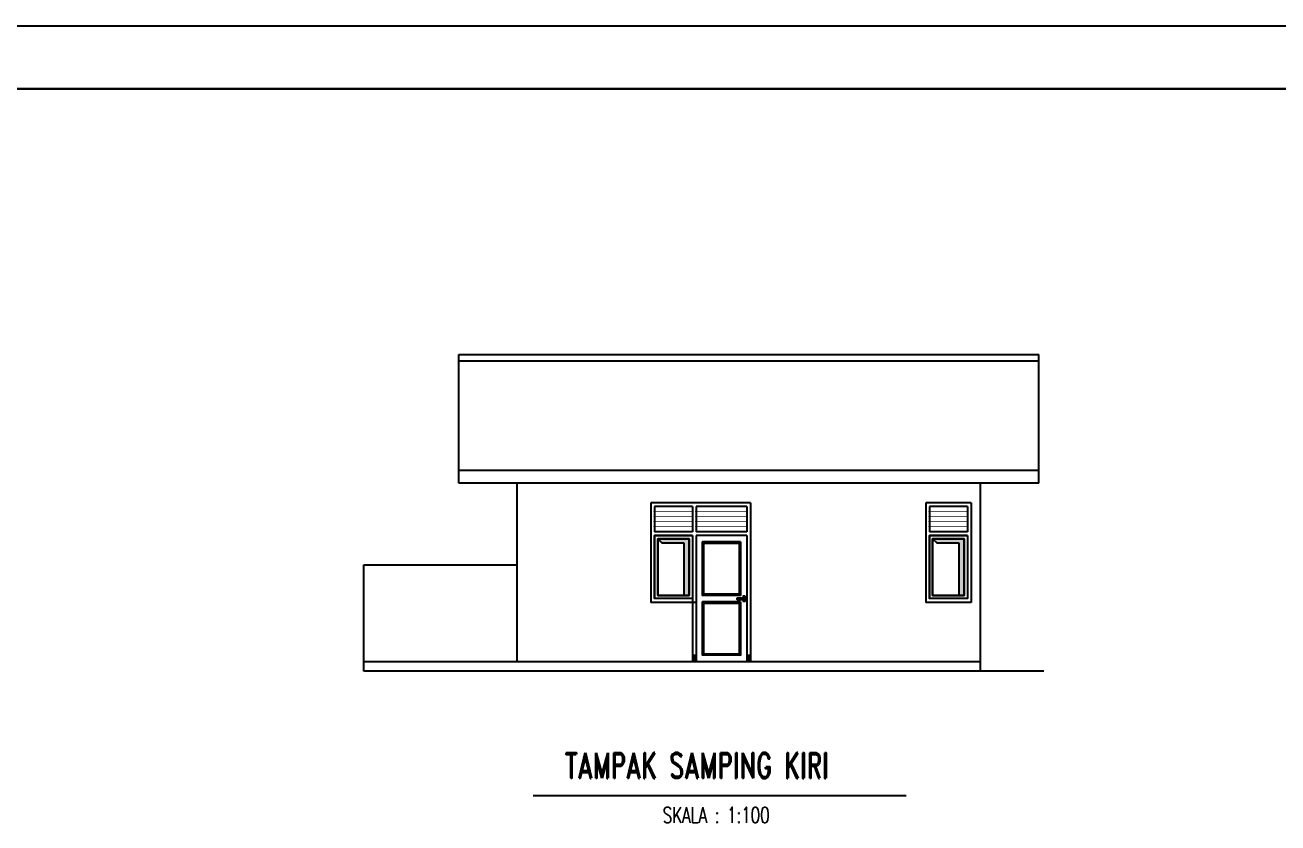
# Model space of a CAD drawing. Header units: metres. Extents: x -50 to 791, y -10 to 584.
# Drawn here: x 230.6 to 429.3, y 457.6 to 584.1 of the extents above; entities that cross this region are included whole.
import ezdxf

# ---------------------------------------------------------------- set-up
doc = ezdxf.new("R2010")
doc.units = ezdxf.units.M
doc.layers.get('0').update_dxf_attribs({"linetype": 'CONTINUOUS'})
for name, color, linetype in [('ARSIR', 30, 'CONTINUOUS'), ('ATAP', 14, 'CONTINUOUS'), ('KOP', 7, 'CONTINUOUS'), ('PAS', 4, 'CONTINUOUS'), ('TEXT', 5, 'CONTINUOUS')]:
    doc.layers.add(name, color=color, linetype=linetype)
doc.styles.add('ROMAND', font='ROMAND.shx', dxfattribs={"width": 0.7})

# ---------------------------------------------------------------- blocks, each defined once
blk = doc.blocks.new('*X5')
at = {"color": 0}
for p, q in [((215.89, 340.34), (216.28, 340.73)), ((215.89, 340.69), (215.93, 340.73)), ((215.89, 339.99), (216.49, 340.59)), ((215.89, 340.52), (215.89, 340.52)), ((215.89, 340.16), (215.93, 340.21)), ((215.89, 339.81), (215.98, 339.9)), ((215.93, 340.56), (216.02, 340.65)), ((215.98, 340.25), (216.07, 340.34)), ((215.99, 339.73), (216.49, 340.23)), ((216.02, 339.94), (216.11, 340.03)), ((216.07, 340.69), (216.1, 340.73)), ((216.11, 340.38), (216.2, 340.47)), ((216.15, 340.07), (216.24, 340.16)), ((216.24, 340.52), (216.33, 340.6)), ((216.29, 340.21), (216.37, 340.3)), ((216.33, 339.9), (216.42, 339.99)), ((216.34, 339.73), (216.49, 339.88)), ((216.37, 340.65), (216.46, 340.73)), ((216.42, 340.34), (216.49, 340.41)), ((216.46, 340.03), (216.49, 340.05)), ((224.49, 340.45), (224.76, 340.73)), ((224.49, 340.1), (225.09, 340.7)), ((224.49, 340.63), (224.51, 340.65)), ((224.49, 339.75), (225.09, 340.35)), ((224.49, 340.28), (224.55, 340.34)), ((224.51, 339.94), (224.59, 340.03)), ((224.55, 340.69), (224.59, 340.73)), ((224.59, 340.38), (224.68, 340.47)), ((224.64, 340.07), (224.73, 340.16)), ((224.73, 340.52), (224.82, 340.6)), ((224.77, 340.21), (224.86, 340.3)), ((224.82, 339.73), (225.09, 339.99)), ((224.82, 339.9), (224.9, 339.99)), ((224.86, 340.65), (224.94, 340.73)), ((224.9, 340.34), (224.99, 340.43)), ((224.95, 340.03), (225.04, 340.12)), ((225.04, 340.47), (225.09, 340.52)), ((225.08, 340.16), (225.09, 340.17)), ((216.2, 339.76), (216.29, 339.85)), ((224.68, 339.76), (224.77, 339.85)), ((225, 339.73), (225.08, 339.81))]:
    blk.add_line(p, q, dxfattribs=at)

msp = doc.modelspace()

# ---------------------------------------------------------------- linework, layer by layer
for p, q in [((330.97156, 502.68403), (331.62219, 502.03452)), ((331.62219, 502.03452), (335.10752, 502.03452)), ((335.10752, 502.03452), (335.10752, 493.68403)), ((374.57156, 502.68403), (375.22219, 502.03452)), ((375.22219, 502.03452), (378.70752, 502.03452)), ((378.70752, 502.03452), (378.70752, 493.68403))]:
    msp.add_line(p, q)
at = {"color": 7}
for points in [[(790.67, 584.00049, 0.2, 0.2, 0), (-50.33, 584.00049, 0.2, 0.2, 0)], [(780.67, 574.00049, 0.4, 0.4, 0), (-0.33, 574.00049, 0.4, 0.4, 0)]]:
    msp.add_lwpolyline(points, format="xyseb", dxfattribs=at)
for points in [[(330.97156, 502.68403), (331.62219, 502.03452), (335.97156, 502.68403), (335.10752, 502.03452)], [(335.10752, 493.68403), (335.10752, 502.03452), (335.97156, 493.68403), (335.97156, 502.68403)], [(374.57156, 502.68403), (375.22219, 502.03452), (379.57156, 502.68403), (378.70752, 502.03452)], [(378.70752, 493.68403), (378.70752, 502.03452), (379.57156, 493.68403), (379.57156, 502.68403)]]:
    msp.add_solid(points)
at = {"layer": 'ATAP'}
for p, q in [((299.42156, 511.48403), (299.42156, 531.89893)), ((299.42156, 531.89893), (391.42156, 531.89893)), ((299.42156, 530.89893), (391.42156, 530.89893)), ((391.42156, 511.48403), (391.42156, 531.89893)), ((391.42156, 513.48403), (299.42156, 513.48403)), ((391.42156, 511.48403), (299.42156, 511.48403)), ((329.87156, 508.38403), (329.87156, 492.58403)), ((337.07156, 508.38403), (329.87156, 508.38403)), ((329.87156, 507.78403), (329.87156, 503.78403)), ((336.47156, 507.78403), (330.47156, 507.78403)), ((330.47156, 507.78403), (330.47156, 503.78403)), ((345.67156, 508.38403), (336.47156, 508.38403)), ((336.47156, 507.78403), (336.47156, 503.78403)), ((336.47156, 507.78403), (336.47156, 503.78403)), ((337.07156, 507.78403), (337.07156, 503.78403)), ((345.07156, 507.78403), (337.07156, 507.78403)), ((345.07156, 507.78403), (345.07156, 503.78403)), ((345.67156, 508.38403), (345.67156, 483.18403)), ((373.47156, 508.38403), (373.47156, 492.58403)), ((380.67156, 508.38403), (373.47156, 508.38403)), ((374.07156, 507.78403), (374.07156, 503.78403)), ((380.07156, 507.78403), (374.07156, 507.78403)), ((380.07156, 507.78403), (380.07156, 503.78403)), ((380.67156, 508.38403), (380.67156, 492.58403)), ((336.47156, 503.78403), (330.47156, 503.78403)), ((330.47156, 503.18403), (330.47156, 493.18403)), ((336.47156, 503.18403), (330.47156, 503.18403)), ((336.47156, 503.18403), (336.47156, 483.18403)), ((345.07156, 503.78403), (337.07156, 503.78403)), ((345.07156, 503.18403), (337.07156, 503.18403)), ((337.07156, 503.18403), (337.07156, 483.18403)), ((345.07156, 503.18403), (345.07156, 483.18403)), ((380.07156, 503.78403), (374.07156, 503.78403)), ((380.07156, 503.18403), (374.07156, 503.18403)), ((374.07156, 503.18403), (374.07156, 493.18403)), ((380.07156, 503.18403), (380.07156, 493.18403)), ((344.07156, 502.18403), (338.07156, 502.18403)), ((338.07156, 502.18403), (338.07156, 493.68403)), ((344.07156, 502.18403), (344.07156, 493.68403)), ((336.47156, 493.18403), (330.47156, 493.18403)), ((344.07156, 493.68403), (338.07156, 493.68403)), ((380.07156, 493.18403), (374.07156, 493.18403)), ((337.07156, 492.58403), (329.87156, 492.58403)), ((338.07156, 492.68403), (338.07156, 484.19865)), ((344.07156, 492.68403), (338.07156, 492.68403)), ((344.07156, 492.68403), (344.07156, 484.18612)), ((380.67156, 492.58403), (373.47156, 492.58403)), ((337.07156, 484.18403), (336.47156, 484.18403)), ((337.07156, 483.18403), (336.47156, 483.18403)), ((345.07156, 483.18403), (337.07156, 483.20074)), ((344.07156, 484.18612), (338.07156, 484.19865)), ((345.67156, 484.18403), (345.07156, 484.18403)), ((345.67156, 483.18403), (345.07156, 483.18403))]:
    msp.add_line(p, q, dxfattribs=at)
at = {"layer": 'ATAP', "const_width": 0.1}
for points in [[(336.67156, 506.98403), (330.27156, 506.98403)], [(345.27156, 506.98403), (336.87156, 506.98403)], [(380.27156, 506.98403), (373.87156, 506.98403)], [(336.67156, 506.18403), (330.27156, 506.18403)], [(336.67156, 505.38403), (330.27156, 505.38403)], [(345.27156, 506.18403), (336.87156, 506.18403)], [(345.27156, 505.38403), (336.87156, 505.38403)], [(380.27156, 506.18403), (373.87156, 506.18403)], [(380.27156, 505.38403), (373.87156, 505.38403)], [(336.67156, 504.58403), (330.27156, 504.58403)], [(345.27156, 504.58403), (336.87156, 504.58403)], [(380.27156, 504.58403), (373.87156, 504.58403)]]:
    msp.add_lwpolyline(points, dxfattribs=at)
at = {"layer": 'ATAP'}
for points in [[(336.47156, 503.18403), (336.47156, 493.18403), (330.47156, 493.18403), (330.47156, 503.18403)], [(380.07156, 503.18403), (380.07156, 493.18403), (374.07156, 493.18403), (374.07156, 503.18403)], [(335.97156, 502.68403), (335.97156, 493.68403), (330.97156, 493.68403), (330.97156, 502.68403)], [(330.97156, 502.68403), (330.97156, 493.68403), (335.97156, 493.68403), (335.97156, 502.68403)], [(344.07156, 502.18403), (344.07156, 493.68403), (338.07156, 493.68403), (338.07156, 502.18403)], [(343.87156, 501.98403), (343.87156, 493.88403), (338.27156, 493.88403), (338.27156, 501.98403)], [(379.57156, 502.68403), (379.57156, 493.68403), (374.57156, 493.68403), (374.57156, 502.68403)], [(374.57156, 502.68403), (374.57156, 493.68403), (379.57156, 493.68403), (379.57156, 502.68403)], [(344.75661, 493.60345), (344.75661, 492.7134), (344.56135, 492.7134), (344.56135, 493.60345)], [(344.07156, 492.68403), (344.07156, 484.19865), (338.07156, 484.19865), (338.07156, 492.68403)], [(343.87156, 492.48403), (343.87156, 484.39865), (338.27156, 484.39865), (338.27156, 492.48403)]]:
    msp.add_lwpolyline(points, close=True, dxfattribs=at)
at = {"layer": 'ATAP', "extrusion": (1, 0, 0)}
for centre in [(493.16053, -0.02258, 343.55409), (493.16053, -0.02258, 344.44972)]:
    msp.add_circle(centre, 0.09763, dxfattribs=at)
at = {"layer": 'ATAP'}
msp.add_circle((344.64907, 493.16053, -0.13226), 0.09763, dxfattribs=at)
at = {"layer": 'KOP', "color": 18}
msp.add_line((-50.33, 584.00049), (790.67, 584.00049), dxfattribs=at)
at = {"layer": 'KOP', "color": 7}
msp.add_lwpolyline([(-0.33, 574.00049, 0.3, 0.3, 0), (780.67, 574.00049, 0.3, 0.3, 0)], format="xyseb", dxfattribs=at)
at = {"layer": 'PAS'}
for p, q in [((308.67156, 483.18403), (308.67156, 511.48403)), ((382.17156, 481.68403), (382.17156, 511.48403)), ((284.32085, 498.52937), (308.57085, 498.52937)), ((284.32085, 481.68403), (284.32085, 498.52937)), ((382.17156, 483.18403), (284.32085, 483.18403)), ((392.19338, 481.68403), (284.32085, 481.68403))]:
    msp.add_line(p, q, dxfattribs=at)
at = {"layer": 'TEXT'}
msp.add_line((311.2205, 461.9638), (370.35139, 461.9638), dxfattribs=at)

# ---------------------------------------------------------------- block references
at = {"layer": 'ARSIR', "xscale": -1}
msp.add_blockref('*X5', (561.55937, 143.45452), dxfattribs=at)

# ---------------------------------------------------------------- texts
at = {"layer": 'TEXT', "style": 'ROMAND', "width": 0.7}
for s, height, p in [('TAMPAK SAMPING KIRI', 4, (316.20247, 464.73889)), ('SKALA : 1:100', 2.5, (331.75083, 457.62666))]:
    msp.add_text(s, height=height, dxfattribs=at).set_placement(p)

# ---------------------------------------------------------------- meshes
at = {"layer": 'ARSIR'}
mesh = msp.add_polymesh((2, 10), dxfattribs=dict(at, n_close=True))
for k, corner in enumerate([(344.44972, 493.0629, -0.02258), (344.44972, 493.08154, 0.0348), (344.44972, 493.13036, 0.07027), (344.44972, 493.19069, 0.07027), (344.44972, 493.23951, 0.0348), (344.44972, 493.25815, -0.02258), (344.44972, 493.23951, -0.07997), (344.44972, 493.19069, -0.11543), (344.44972, 493.13036, -0.11543), (344.44972, 493.08154, -0.07997), (343.55409, 493.0629, -0.02258), (343.55409, 493.08154, 0.0348), (343.55409, 493.13036, 0.07027), (343.55409, 493.19069, 0.07027), (343.55409, 493.23951, 0.0348), (343.55409, 493.25815, -0.02258), (343.55409, 493.23951, -0.07997), (343.55409, 493.19069, -0.11543), (343.55409, 493.13036, -0.11543), (343.55409, 493.08154, -0.07997)]):
    mesh.set_mesh_vertex(divmod(k, 10), corner)
mesh = msp.add_polymesh((11, 10), dxfattribs=dict(at, n_close=True))
for k, corner in enumerate([(344.7467, 493.16053, -0.13226), (344.72806, 493.10314, -0.13226), (344.67924, 493.06768, -0.13226), (344.6189, 493.06768, -0.13226), (344.57009, 493.10314, -0.13226), (344.55145, 493.16053, -0.13226), (344.57009, 493.21791, -0.13226), (344.6189, 493.25337, -0.13226), (344.67924, 493.25337, -0.13226), (344.72806, 493.21791, -0.13226), (344.74294, 493.16053, -0.08446), (344.72452, 493.10314, -0.08737), (344.67631, 493.06768, -0.09501), (344.61672, 493.06768, -0.10445), (344.5685, 493.10314, -0.11208), (344.55009, 493.16053, -0.115), (344.5685, 493.21791, -0.11208), (344.61672, 493.25337, -0.10445), (344.67631, 493.25337, -0.09501), (344.72452, 493.21791, -0.08737), (344.73174, 493.16053, -0.03782), (344.71401, 493.10314, -0.04359), (344.66759, 493.06768, -0.05867), (344.6102, 493.06768, -0.07732), (344.56378, 493.10314, -0.0924), (344.54604, 493.16053, -0.09816), (344.56378, 493.21791, -0.0924), (344.6102, 493.25337, -0.07732), (344.66759, 493.25337, -0.05867), (344.71401, 493.21791, -0.04359), (344.71339, 493.16053, 0.00648), (344.69678, 493.10314, -0.00198), (344.65328, 493.06768, -0.02414), (344.59952, 493.06768, -0.05154), (344.55603, 493.10314, -0.0737), (344.53942, 493.16053, -0.08216), (344.55603, 493.21791, -0.0737), (344.59952, 493.25337, -0.05154), (344.65328, 493.25337, -0.02414), (344.69678, 493.21791, -0.00198), (344.68833, 493.16053, 0.04737), (344.67325, 493.10314, 0.03641), (344.63376, 493.06768, 0.00772), (344.58494, 493.06768, -0.02774), (344.54545, 493.10314, -0.05644), (344.53037, 493.16053, -0.0674), (344.54545, 493.21791, -0.05644), (344.58494, 493.25337, -0.02774), (344.63376, 493.25337, 0.00772), (344.67325, 493.21791, 0.03641), (344.65719, 493.16053, 0.08384), (344.644, 493.10314, 0.07065), (344.60949, 493.06768, 0.03614), (344.56682, 493.06768, -0.00653), (344.53231, 493.10314, -0.04104), (344.51912, 493.16053, -0.05423), (344.53231, 493.21791, -0.04104), (344.56682, 493.25337, -0.00653), (344.60949, 493.25337, 0.03614), (344.644, 493.21791, 0.07065), (344.62072, 493.16053, 0.11498), (344.60976, 493.10314, 0.0999), (344.58107, 493.06768, 0.06041), (344.5456, 493.06768, 0.01159), (344.51691, 493.10314, -0.0279), (344.50595, 493.16053, -0.04298), (344.51691, 493.21791, -0.0279), (344.5456, 493.25337, 0.01159), (344.58107, 493.25337, 0.06041), (344.60976, 493.21791, 0.0999), (344.57983, 493.16053, 0.14004), (344.57137, 493.10314, 0.12343), (344.54921, 493.06768, 0.07993), (344.52181, 493.06768, 0.02617), (344.49965, 493.10314, -0.01732), (344.49119, 493.16053, -0.03393), (344.49965, 493.21791, -0.01732), (344.52181, 493.25337, 0.02617), (344.54921, 493.25337, 0.07993), (344.57137, 493.21791, 0.12343), (344.53553, 493.16053, 0.15839), (344.52976, 493.10314, 0.14066), (344.51468, 493.06768, 0.09424), (344.49603, 493.06768, 0.03685), (344.48095, 493.10314, -0.00957), (344.47519, 493.16053, -0.02731), (344.48095, 493.21791, -0.00957), (344.49603, 493.25337, 0.03685), (344.51468, 493.25337, 0.09424), (344.52976, 493.21791, 0.14066), (344.48889, 493.16053, 0.16959), (344.48598, 493.10314, 0.15117), (344.47834, 493.06768, 0.10296), (344.4689, 493.06768, 0.04337), (344.46127, 493.10314, -0.00485), (344.45835, 493.16053, -0.02326), (344.46127, 493.21791, -0.00485), (344.4689, 493.25337, 0.04337), (344.47834, 493.25337, 0.10296), (344.48598, 493.21791, 0.15117), (344.44109, 493.16053, 0.17335), (344.44109, 493.10314, 0.15471), (344.44109, 493.06768, 0.10589), (344.44109, 493.06768, 0.04556), (344.44109, 493.10314, -0.00326), (344.44109, 493.16053, -0.0219), (344.44109, 493.21791, -0.00326), (344.44109, 493.25337, 0.04556), (344.44109, 493.25337, 0.10589), (344.44109, 493.21791, 0.15471)]):
    mesh.set_mesh_vertex(divmod(k, 10), corner)

doc.saveas('drawing.dxf')
